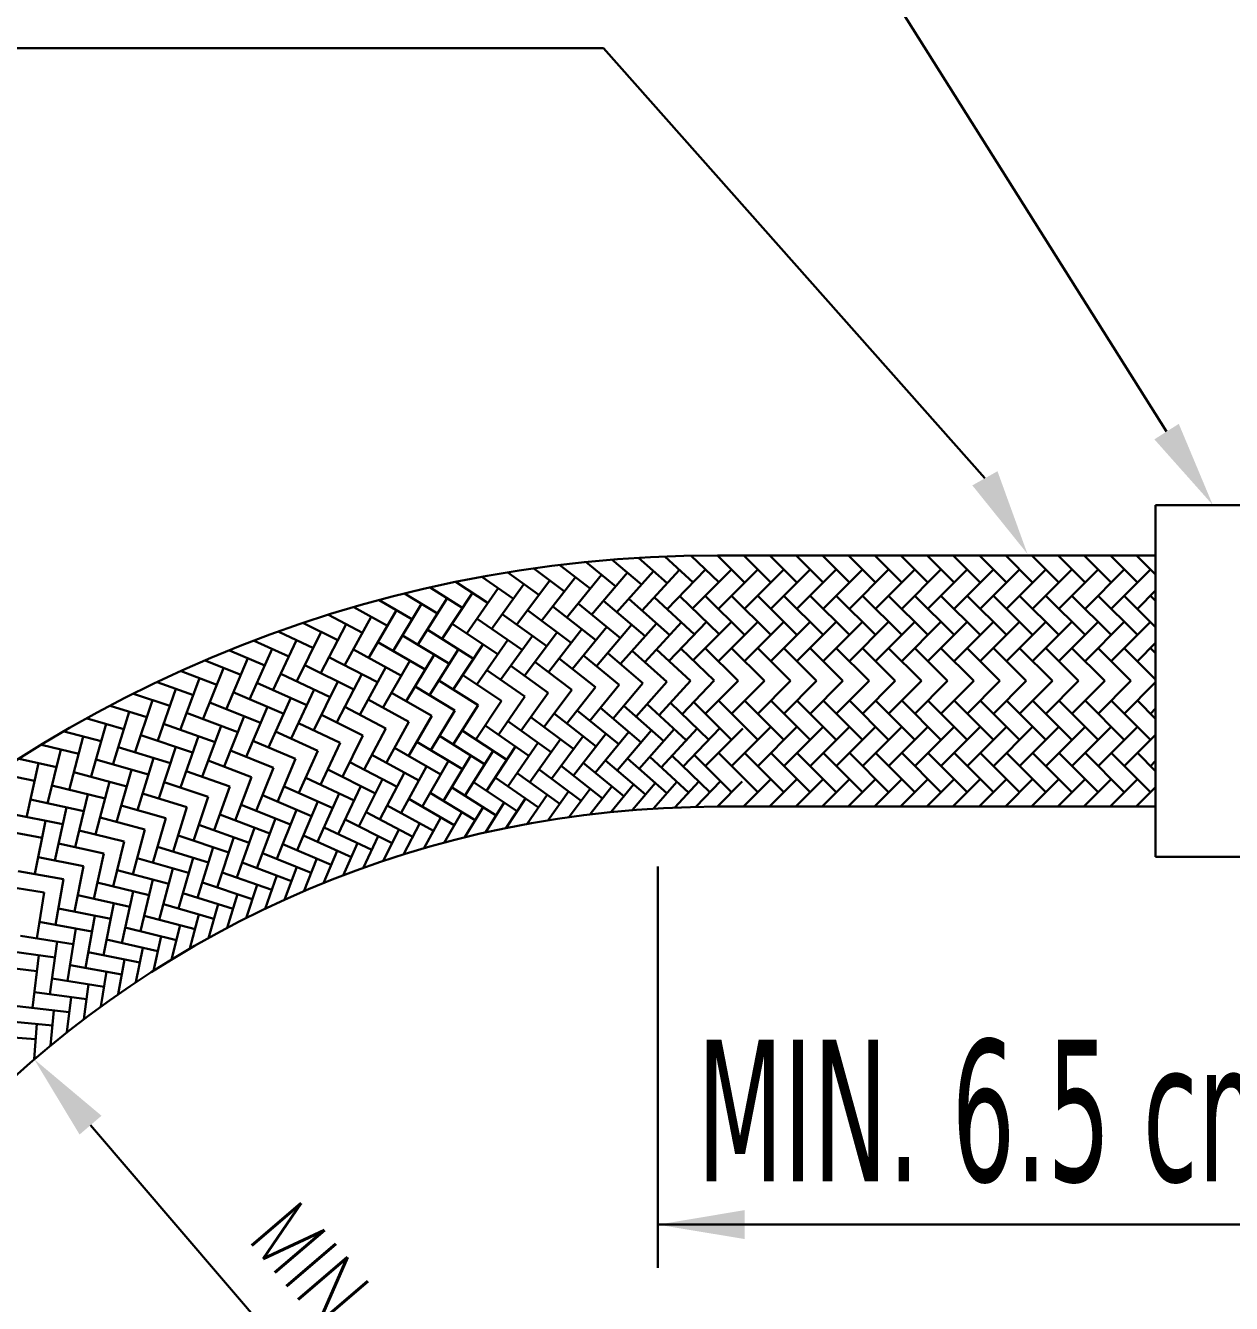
# Model space of a CAD drawing. Header units: centimetres. Extents: x 394264 to 551709, y 50011 to 59011.
# Drawn here: x 545308.7 to 545513, y 52244.1 to 52460.5 of the extents above; entities that cross this region are included whole.
import ezdxf

# ---------------------------------------------------------------- set-up
doc = ezdxf.new("R2010")
doc.units = ezdxf.units.CM
doc.layers.add('0-KRCN-YNG-DETAY-ÇERÇEVE', color=71, linetype='Continuous', lineweight=40)
doc.layers.add('T-DETAY', color=9, linetype='Continuous', lineweight=30)
doc.styles.add('CPS', font='romans.shx', dxfattribs={"width": 0.79})
doc.styles.add('ROMANS', font='tahoma.ttf', dxfattribs={"width": 0.8})

# ---------------------------------------------------------------- blocks, each defined once
blk = doc.blocks.new('G$C7454597B')
at = {"layer": 'T-DETAY', "color": 6}
for p, q in [((409.66, -401.27, 69118.56), (445.93, -458.84, 69118.56)), ((201.57, -426.39, 69118.56), (398.22, -426.39, 69118.56)), ((398.22, -426.39, 69118.56), (430.53, -462.8, 69118.56)), ((402.83, -529.66, 69118.56), (402.83, -495.67, 69118.56)), ((354.77, -517.56, 69118.56), (407.88, -579.59, 69118.56)), ((402.83, -525.99, 69118.56), (475.85, -525.99, 69118.56))]:
    blk.add_line(p, q, dxfattribs=at)
at = {"layer": 'T-DETAY'}
for p, q in [((445, -494.84, 69118.56), (445, -465.06, 69118.56)), ((445, -465.06, 69118.56), (457.43, -465.06, 69118.56)), ((445, -494.84, 69118.56), (457.43, -494.84, 69118.56))]:
    blk.add_line(p, q, dxfattribs=at)
at = {"layer": 'T-DETAY', "color": 0}
for p, q in [((401.19, -469.53, 69118.56), (403.63, -471.69, 69118.56)), ((403.42, -469.42, 69118.56), (405.81, -471.62, 69118.56)), ((405.65, -469.35, 69118.56), (407.99, -471.6, 69118.56)), ((407.88, -469.33, 69118.56), (445, -469.33, 69118.56)), ((407.88, -469.33, 69118.56), (410.18, -471.63, 69118.56)), ((410.09, -469.32, 69118.56), (412.4, -471.63, 69118.56)), ((410.18, -469.41, 69118.56), (410.27, -469.32, 69118.56)), ((412.3, -469.32, 69118.56), (414.61, -471.63, 69118.56)), ((412.4, -469.41, 69118.56), (412.49, -469.32, 69118.56)), ((414.52, -469.32, 69118.56), (416.83, -471.63, 69118.56)), ((414.61, -469.41, 69118.56), (414.71, -469.32, 69118.56)), ((416.74, -469.32, 69118.56), (419.05, -471.63, 69118.56)), ((416.83, -469.41, 69118.56), (416.93, -469.32, 69118.56)), ((418.96, -469.32, 69118.56), (421.27, -471.63, 69118.56)), ((419.05, -469.41, 69118.56), (419.14, -469.32, 69118.56)), ((421.18, -469.32, 69118.56), (423.49, -471.63, 69118.56)), ((421.27, -469.41, 69118.56), (421.36, -469.32, 69118.56)), ((423.39, -469.32, 69118.56), (425.71, -471.63, 69118.56)), ((423.49, -469.41, 69118.56), (423.58, -469.32, 69118.56)), ((425.61, -469.32, 69118.56), (427.92, -471.63, 69118.56)), ((425.71, -469.41, 69118.56), (425.8, -469.32, 69118.56)), ((427.83, -469.32, 69118.56), (430.14, -471.63, 69118.56)), ((427.92, -469.41, 69118.56), (428.02, -469.32, 69118.56)), ((430.05, -469.32, 69118.56), (432.36, -471.63, 69118.56)), ((430.14, -469.41, 69118.56), (430.24, -469.32, 69118.56)), ((432.27, -469.32, 69118.56), (434.58, -471.63, 69118.56)), ((432.36, -469.41, 69118.56), (432.45, -469.32, 69118.56)), ((434.49, -469.32, 69118.56), (436.8, -471.63, 69118.56)), ((434.58, -469.41, 69118.56), (434.67, -469.32, 69118.56)), ((436.7, -469.32, 69118.56), (439.02, -471.63, 69118.56)), ((436.8, -469.41, 69118.56), (436.89, -469.32, 69118.56)), ((438.92, -469.32, 69118.56), (441.23, -471.63, 69118.56)), ((439.02, -469.41, 69118.56), (439.11, -469.32, 69118.56)), ((441.14, -469.32, 69118.56), (443.45, -471.63, 69118.56)), ((441.23, -469.41, 69118.56), (441.33, -469.32, 69118.56)), ((443.36, -469.32, 69118.56), (445, -470.95, 69118.56)), ((443.45, -469.41, 69118.56), (443.54, -469.32, 69118.56)), ((392.32, -470.43, 69118.56), (394.92, -472.38, 69118.56)), ((394.53, -470.14, 69118.56), (397.09, -472.14, 69118.56)), ((396.75, -469.89, 69118.56), (399.27, -471.95, 69118.56)), ((398.97, -469.69, 69118.56), (401.45, -471.8, 69118.56)), ((399.33, -474.17, 69118.56), (402.45, -470.65, 69118.56)), ((401.47, -474.02, 69118.56), (404.66, -470.56, 69118.56)), ((403.6, -473.91, 69118.56), (406.86, -470.52, 69118.56)), ((405.74, -473.85, 69118.56), (409.07, -470.52, 69118.56)), ((407.96, -473.85, 69118.56), (411.29, -470.52, 69118.56)), ((410.18, -473.85, 69118.56), (413.51, -470.52, 69118.56)), ((412.4, -473.85, 69118.56), (415.72, -470.52, 69118.56)), ((414.61, -473.85, 69118.56), (417.94, -470.52, 69118.56)), ((416.83, -473.85, 69118.56), (420.16, -470.52, 69118.56)), ((419.05, -473.85, 69118.56), (422.38, -470.52, 69118.56)), ((421.27, -473.85, 69118.56), (424.6, -470.52, 69118.56)), ((423.49, -473.85, 69118.56), (426.81, -470.52, 69118.56)), ((425.71, -473.85, 69118.56), (429.03, -470.52, 69118.56)), ((427.92, -473.85, 69118.56), (431.25, -470.52, 69118.56)), ((430.14, -473.85, 69118.56), (433.47, -470.52, 69118.56)), ((432.36, -473.85, 69118.56), (435.69, -470.52, 69118.56)), ((434.58, -473.85, 69118.56), (437.91, -470.52, 69118.56)), ((436.8, -473.85, 69118.56), (440.12, -470.52, 69118.56)), ((439.02, -473.85, 69118.56), (442.34, -470.52, 69118.56)), ((441.23, -473.85, 69118.56), (444.56, -470.52, 69118.56)), ((385.73, -471.58, 69118.56), (388.44, -473.37, 69118.56)), ((387.92, -471.15, 69118.56), (390.59, -473, 69118.56)), ((390.12, -470.77, 69118.56), (392.75, -472.67, 69118.56)), ((390.84, -475.21, 69118.56), (393.67, -471.44, 69118.56)), ((392.96, -474.88, 69118.56), (395.86, -471.18, 69118.56)), ((395.08, -474.6, 69118.56), (398.05, -470.96, 69118.56)), ((397.2, -474.37, 69118.56), (400.25, -470.78, 69118.56)), ((381.38, -472.56, 69118.56), (384.16, -474.24, 69118.56)), ((383.55, -472.05, 69118.56), (386.3, -473.78, 69118.56)), ((384.54, -476.43, 69118.56), (387.13, -472.5, 69118.56)), ((386.63, -475.98, 69118.56), (389.3, -472.11, 69118.56)), ((388.73, -475.57, 69118.56), (391.48, -471.75, 69118.56)), ((404.69, -472.78, 69118.56), (408.03, -475.99, 69118.56)), ((406.85, -472.74, 69118.56), (410.13, -476.02, 69118.56)), ((409.07, -472.74, 69118.56), (412.4, -476.06, 69118.56)), ((411.29, -472.74, 69118.56), (414.61, -476.06, 69118.56)), ((413.51, -472.74, 69118.56), (416.83, -476.06, 69118.56)), ((415.72, -472.74, 69118.56), (419.05, -476.06, 69118.56)), ((417.94, -472.74, 69118.56), (421.27, -476.06, 69118.56)), ((420.16, -472.74, 69118.56), (423.49, -476.06, 69118.56)), ((422.38, -472.74, 69118.56), (425.71, -476.06, 69118.56)), ((424.6, -472.74, 69118.56), (427.92, -476.06, 69118.56)), ((426.81, -472.74, 69118.56), (430.14, -476.06, 69118.56)), ((429.03, -472.74, 69118.56), (432.36, -476.06, 69118.56)), ((431.25, -472.74, 69118.56), (434.58, -476.06, 69118.56)), ((433.47, -472.74, 69118.56), (436.8, -476.06, 69118.56)), ((435.69, -472.74, 69118.56), (439.02, -476.06, 69118.56)), ((437.91, -472.74, 69118.56), (441.23, -476.06, 69118.56)), ((440.12, -472.74, 69118.56), (443.45, -476.06, 69118.56)), ((442.34, -472.74, 69118.56), (445, -475.39, 69118.56)), ((443.45, -473.85, 69118.56), (445, -472.3, 69118.56)), ((444.56, -472.74, 69118.56), (445, -473.17, 69118.56)), ((377.07, -473.72, 69118.56), (379.92, -475.29, 69118.56)), ((379.22, -473.12, 69118.56), (382.04, -474.74, 69118.56)), ((380.39, -477.46, 69118.56), (382.82, -473.43, 69118.56)), ((382.46, -476.93, 69118.56), (384.97, -472.95, 69118.56)), ((393.92, -473.65, 69118.56), (397.57, -476.5, 69118.56)), ((396.07, -473.39, 69118.56), (399.66, -476.32, 69118.56)), ((398.22, -473.17, 69118.56), (401.75, -476.17, 69118.56)), ((400.37, -473, 69118.56), (403.84, -476.07, 69118.56)), ((402.53, -472.87, 69118.56), (405.94, -476.01, 69118.56)), ((374.94, -474.37, 69118.56), (377.82, -475.87, 69118.56)), ((376.28, -478.66, 69118.56), (378.55, -474.53, 69118.56)), ((378.33, -478.04, 69118.56), (380.68, -473.96, 69118.56)), ((387.52, -474.69, 69118.56), (391.34, -477.32, 69118.56)), ((389.65, -474.3, 69118.56), (393.41, -477.01, 69118.56)), ((391.78, -473.95, 69118.56), (395.49, -476.73, 69118.56)), ((403.76, -478.27, 69118.56), (406.95, -474.95, 69118.56)), ((405.82, -478.21, 69118.56), (409.07, -474.96, 69118.56)), ((407.96, -478.28, 69118.56), (411.29, -474.96, 69118.56)), ((410.18, -478.28, 69118.56), (413.51, -474.96, 69118.56)), ((412.4, -478.28, 69118.56), (415.72, -474.96, 69118.56)), ((414.61, -478.28, 69118.56), (417.94, -474.96, 69118.56)), ((416.83, -478.28, 69118.56), (420.16, -474.96, 69118.56)), ((419.05, -478.28, 69118.56), (422.38, -474.96, 69118.56)), ((421.27, -478.28, 69118.56), (424.6, -474.96, 69118.56)), ((423.49, -478.28, 69118.56), (426.81, -474.96, 69118.56)), ((425.71, -478.28, 69118.56), (429.03, -474.96, 69118.56)), ((427.92, -478.28, 69118.56), (431.25, -474.96, 69118.56)), ((430.14, -478.28, 69118.56), (433.47, -474.96, 69118.56)), ((432.36, -478.28, 69118.56), (435.69, -474.96, 69118.56)), ((434.58, -478.28, 69118.56), (437.91, -474.96, 69118.56)), ((436.8, -478.28, 69118.56), (440.12, -474.96, 69118.56)), ((439.02, -478.28, 69118.56), (442.34, -474.96, 69118.56)), ((441.23, -478.28, 69118.56), (444.56, -474.96, 69118.56)), ((370.71, -475.79, 69118.56), (373.65, -477.17, 69118.56)), ((372.22, -480.02, 69118.56), (374.32, -475.8, 69118.56)), ((372.82, -475.06, 69118.56), (375.72, -476.5, 69118.56)), ((374.25, -479.32, 69118.56), (376.43, -475.15, 69118.56)), ((383.3, -475.6, 69118.56), (387.22, -478.07, 69118.56)), ((385.41, -475.12, 69118.56), (389.28, -477.68, 69118.56)), ((391.53, -479.52, 69118.56), (394.29, -475.83, 69118.56)), ((393.56, -479.21, 69118.56), (396.39, -475.58, 69118.56)), ((395.59, -478.94, 69118.56), (398.5, -475.37, 69118.56)), ((397.63, -478.71, 69118.56), (400.61, -475.2, 69118.56)), ((399.67, -478.52, 69118.56), (402.72, -475.08, 69118.56)), ((401.72, -478.38, 69118.56), (404.84, -474.99, 69118.56)), ((368.62, -476.56, 69118.56), (371.58, -477.89, 69118.56)), ((370.22, -480.76, 69118.56), (372.23, -476.5, 69118.56)), ((379.11, -476.68, 69118.56), (383.13, -478.99, 69118.56)), ((381.2, -476.12, 69118.56), (385.17, -478.51, 69118.56)), ((385.49, -480.69, 69118.56), (388.02, -476.85, 69118.56)), ((387.49, -480.26, 69118.56), (390.11, -476.47, 69118.56)), ((389.51, -479.87, 69118.56), (392.2, -476.13, 69118.56)), ((443.45, -478.28, 69118.56), (445, -476.74, 69118.56)), ((366.25, -482.36, 69118.56), (368.09, -478.03, 69118.56)), ((366.54, -477.37, 69118.56), (369.53, -478.64, 69118.56)), ((368.23, -481.54, 69118.56), (370.15, -477.25, 69118.56)), ((374.97, -477.93, 69118.56), (379.08, -480.07, 69118.56)), ((377.04, -477.28, 69118.56), (381.1, -479.51, 69118.56)), ((381.51, -481.68, 69118.56), (383.88, -477.74, 69118.56)), ((383.49, -481.16, 69118.56), (385.95, -477.27, 69118.56)), ((394.46, -478.05, 69118.56), (397.55, -480.47, 69118.56)), ((396.52, -477.8, 69118.56), (399.56, -480.28, 69118.56)), ((398.58, -477.59, 69118.56), (401.57, -480.13, 69118.56)), ((400.64, -477.42, 69118.56), (403.58, -480.03, 69118.56)), ((402.71, -477.3, 69118.56), (405.6, -479.96, 69118.56)), ((404.78, -477.22, 69118.56), (407.61, -479.93, 69118.56)), ((406.85, -477.17, 69118.56), (409.63, -479.95, 69118.56)), ((409.07, -477.17, 69118.56), (411.85, -479.95, 69118.56)), ((411.29, -477.17, 69118.56), (414.06, -479.95, 69118.56)), ((413.51, -477.17, 69118.56), (416.28, -479.95, 69118.56)), ((415.72, -477.17, 69118.56), (418.5, -479.95, 69118.56)), ((417.94, -477.17, 69118.56), (420.72, -479.95, 69118.56)), ((420.16, -477.17, 69118.56), (422.94, -479.95, 69118.56)), ((422.38, -477.17, 69118.56), (425.15, -479.95, 69118.56)), ((424.6, -477.17, 69118.56), (427.37, -479.95, 69118.56)), ((426.81, -477.17, 69118.56), (429.59, -479.95, 69118.56)), ((429.03, -477.17, 69118.56), (431.81, -479.95, 69118.56)), ((431.25, -477.17, 69118.56), (434.03, -479.95, 69118.56)), ((433.47, -477.17, 69118.56), (436.25, -479.95, 69118.56)), ((435.69, -477.17, 69118.56), (438.46, -479.95, 69118.56)), ((437.91, -477.17, 69118.56), (440.68, -479.95, 69118.56)), ((440.12, -477.17, 69118.56), (442.9, -479.95, 69118.56)), ((442.34, -477.17, 69118.56), (445, -479.83, 69118.56)), ((444.56, -477.17, 69118.56), (445, -477.61, 69118.56)), ((362.44, -479.13, 69118.56), (365.48, -480.28, 69118.56)), ((364.29, -483.22, 69118.56), (366.04, -478.86, 69118.56)), ((364.48, -478.23, 69118.56), (367.5, -479.44, 69118.56)), ((372.92, -478.61, 69118.56), (377.07, -480.68, 69118.56)), ((377.57, -482.83, 69118.56), (379.79, -478.79, 69118.56)), ((379.53, -482.23, 69118.56), (381.83, -478.24, 69118.56)), ((388.33, -479.05, 69118.56), (391.56, -481.28, 69118.56)), ((390.36, -478.68, 69118.56), (393.55, -480.97, 69118.56)), ((392.41, -478.34, 69118.56), (395.55, -480.7, 69118.56)), ((360.42, -480.07, 69118.56), (363.48, -481.15, 69118.56)), ((362.35, -484.13, 69118.56), (364.01, -479.72, 69118.56)), ((368.87, -480.11, 69118.56), (373.1, -482, 69118.56)), ((370.89, -479.34, 69118.56), (375.08, -481.32, 69118.56)), ((373.68, -484.13, 69118.56), (375.73, -480.01, 69118.56)), ((375.62, -483.46, 69118.56), (377.75, -479.38, 69118.56)), ((384.28, -479.93, 69118.56), (387.6, -482.02, 69118.56)), ((386.3, -479.47, 69118.56), (389.57, -481.63, 69118.56)), ((397.08, -483.32, 69118.56), (399.56, -480.28, 69118.56)), ((399.03, -483.13, 69118.56), (401.57, -480.13, 69118.56)), ((400.98, -482.97, 69118.56), (403.58, -480.03, 69118.56)), ((402.93, -482.85, 69118.56), (405.6, -479.96, 69118.56)), ((404.89, -482.77, 69118.56), (407.61, -479.93, 69118.56)), ((406.85, -482.73, 69118.56), (409.63, -479.95, 69118.56)), ((409.07, -482.73, 69118.56), (411.85, -479.95, 69118.56)), ((411.29, -482.73, 69118.56), (414.06, -479.95, 69118.56)), ((413.51, -482.73, 69118.56), (416.28, -479.95, 69118.56)), ((415.72, -482.73, 69118.56), (418.5, -479.95, 69118.56)), ((417.94, -482.73, 69118.56), (420.72, -479.95, 69118.56)), ((420.16, -482.73, 69118.56), (422.94, -479.95, 69118.56)), ((422.38, -482.73, 69118.56), (425.15, -479.95, 69118.56)), ((424.6, -482.73, 69118.56), (427.37, -479.95, 69118.56)), ((426.81, -482.73, 69118.56), (429.59, -479.95, 69118.56)), ((429.03, -482.73, 69118.56), (431.81, -479.95, 69118.56)), ((431.25, -482.73, 69118.56), (434.03, -479.95, 69118.56)), ((433.47, -482.73, 69118.56), (436.25, -479.95, 69118.56)), ((435.69, -482.73, 69118.56), (438.46, -479.95, 69118.56)), ((437.91, -482.73, 69118.56), (440.68, -479.95, 69118.56)), ((440.12, -482.73, 69118.56), (442.9, -479.95, 69118.56)), ((442.34, -482.73, 69118.56), (445, -480.07, 69118.56)), ((358.42, -481.05, 69118.56), (361.5, -482.07, 69118.56)), ((360.43, -485.07, 69118.56), (362, -480.63, 69118.56)), ((366.86, -480.92, 69118.56), (371.13, -482.73, 69118.56)), ((369.85, -485.59, 69118.56), (371.73, -481.39, 69118.56)), ((371.76, -484.84, 69118.56), (373.72, -480.68, 69118.56)), ((380.26, -480.96, 69118.56), (383.67, -482.92, 69118.56)), ((382.26, -480.42, 69118.56), (385.63, -482.45, 69118.56)), ((389.33, -484.51, 69118.56), (391.56, -481.28, 69118.56)), ((391.26, -484.16, 69118.56), (393.55, -480.97, 69118.56)), ((393.19, -483.84, 69118.56), (395.55, -480.7, 69118.56)), ((395.13, -483.56, 69118.56), (397.55, -480.47, 69118.56)), ((356.43, -482.07, 69118.56), (359.54, -483.03, 69118.56)), ((358.53, -486.05, 69118.56), (360.01, -481.58, 69118.56)), ((364.88, -481.77, 69118.56), (369.18, -483.49, 69118.56)), ((367.95, -486.38, 69118.56), (369.75, -482.14, 69118.56)), ((376.3, -482.16, 69118.56), (379.78, -483.98, 69118.56)), ((378.28, -481.54, 69118.56), (381.72, -483.43, 69118.56)), ((383.6, -485.81, 69118.56), (385.63, -482.45, 69118.56)), ((385.5, -485.34, 69118.56), (387.6, -482.02, 69118.56)), ((387.41, -484.91, 69118.56), (389.57, -481.63, 69118.56)), ((396, -482.45, 69118.56), (399.51, -485.31, 69118.56)), ((397.97, -482.23, 69118.56), (401.42, -485.16, 69118.56)), ((399.94, -482.05, 69118.56), (403.33, -485.05, 69118.56)), ((401.92, -481.91, 69118.56), (405.24, -484.97, 69118.56)), ((403.89, -481.81, 69118.56), (407.15, -484.94, 69118.56)), ((405.87, -481.75, 69118.56), (409.07, -484.94, 69118.56)), ((407.96, -481.62, 69118.56), (411.29, -484.94, 69118.56)), ((410.18, -481.62, 69118.56), (413.51, -484.94, 69118.56)), ((412.4, -481.62, 69118.56), (415.72, -484.94, 69118.56)), ((414.61, -481.62, 69118.56), (417.94, -484.94, 69118.56)), ((416.83, -481.62, 69118.56), (420.16, -484.94, 69118.56)), ((419.05, -481.62, 69118.56), (422.38, -484.94, 69118.56)), ((421.27, -481.62, 69118.56), (424.6, -484.94, 69118.56)), ((423.49, -481.62, 69118.56), (426.81, -484.94, 69118.56)), ((425.71, -481.62, 69118.56), (429.03, -484.94, 69118.56)), ((427.92, -481.62, 69118.56), (431.25, -484.94, 69118.56)), ((430.14, -481.62, 69118.56), (433.47, -484.94, 69118.56)), ((432.36, -481.62, 69118.56), (435.69, -484.94, 69118.56)), ((434.58, -481.62, 69118.56), (437.91, -484.94, 69118.56)), ((436.8, -481.62, 69118.56), (440.12, -484.94, 69118.56)), ((439.02, -481.62, 69118.56), (442.34, -484.94, 69118.56)), ((441.23, -481.62, 69118.56), (444.56, -484.94, 69118.56)), ((443.45, -481.62, 69118.56), (445, -483.16, 69118.56)), ((444.56, -482.73, 69118.56), (445, -482.29, 69118.56)), ((354.47, -483.13, 69118.56), (357.59, -484.03, 69118.56)), ((354.79, -488.12, 69118.56), (356.09, -483.6, 69118.56)), ((356.65, -487.06, 69118.56), (358.04, -482.57, 69118.56)), ((360.95, -483.59, 69118.56), (365.32, -485.14, 69118.56)), ((362.91, -482.66, 69118.56), (367.24, -484.29, 69118.56)), ((366.08, -487.21, 69118.56), (367.79, -482.93, 69118.56)), ((372.38, -483.52, 69118.56), (375.93, -485.19, 69118.56)), ((374.33, -482.82, 69118.56), (377.85, -484.57, 69118.56)), ((379.83, -486.87, 69118.56), (381.72, -483.43, 69118.56)), ((381.71, -486.32, 69118.56), (383.67, -482.92, 69118.56)), ((390.13, -483.35, 69118.56), (393.8, -485.99, 69118.56)), ((392.08, -483.01, 69118.56), (395.7, -485.72, 69118.56)), ((394.04, -482.71, 69118.56), (397.6, -485.5, 69118.56)), ((352.53, -484.23, 69118.56), (355.67, -485.06, 69118.56)), ((352.95, -489.21, 69118.56), (354.15, -484.66, 69118.56)), ((359.02, -484.56, 69118.56), (363.42, -486.02, 69118.56)), ((362.38, -488.97, 69118.56), (363.91, -484.63, 69118.56)), ((364.22, -488.07, 69118.56), (365.84, -483.76, 69118.56)), ((370.45, -484.25, 69118.56), (374.03, -485.86, 69118.56)), ((376.1, -488.08, 69118.56), (377.85, -484.57, 69118.56)), ((377.96, -487.46, 69118.56), (379.78, -483.98, 69118.56)), ((384.33, -484.6, 69118.56), (388.15, -487.01, 69118.56)), ((386.26, -484.14, 69118.56), (390.03, -486.63, 69118.56)), ((388.19, -483.73, 69118.56), (391.91, -486.29, 69118.56)), ((393.82, -488.23, 69118.56), (396.51, -484.64, 69118.56)), ((395.67, -487.97, 69118.56), (398.43, -484.43, 69118.56)), ((397.52, -487.74, 69118.56), (400.36, -484.26, 69118.56)), ((399.38, -487.55, 69118.56), (402.29, -484.13, 69118.56)), ((401.25, -487.39, 69118.56), (404.22, -484.03, 69118.56)), ((403.11, -487.28, 69118.56), (406.16, -483.98, 69118.56)), ((404.98, -487.2, 69118.56), (408.09, -483.96, 69118.56)), ((406.85, -487.16, 69118.56), (410.02, -483.99, 69118.56)), ((409.07, -487.16, 69118.56), (412.4, -483.83, 69118.56)), ((411.29, -487.16, 69118.56), (414.61, -483.83, 69118.56)), ((413.51, -487.16, 69118.56), (416.83, -483.83, 69118.56)), ((415.72, -487.16, 69118.56), (419.05, -483.83, 69118.56)), ((417.94, -487.16, 69118.56), (421.27, -483.83, 69118.56)), ((420.16, -487.16, 69118.56), (423.49, -483.83, 69118.56)), ((422.38, -487.16, 69118.56), (425.71, -483.83, 69118.56)), ((424.6, -487.16, 69118.56), (427.92, -483.83, 69118.56)), ((426.81, -487.16, 69118.56), (430.14, -483.83, 69118.56)), ((429.03, -487.16, 69118.56), (432.36, -483.83, 69118.56)), ((431.25, -487.16, 69118.56), (434.58, -483.83, 69118.56)), ((433.47, -487.16, 69118.56), (436.8, -483.83, 69118.56)), ((435.69, -487.16, 69118.56), (439.02, -483.83, 69118.56)), ((437.91, -487.16, 69118.56), (441.23, -483.83, 69118.56)), ((440.12, -487.16, 69118.56), (443.45, -483.83, 69118.56)), ((442.34, -487.16, 69118.56), (445, -484.51, 69118.56)), ((350.61, -485.37, 69118.56), (353.77, -486.14, 69118.56)), ((351.13, -490.34, 69118.56), (352.25, -485.77, 69118.56)), ((357.11, -485.56, 69118.56), (361.54, -486.93, 69118.56)), ((360.55, -489.91, 69118.56), (362, -485.54, 69118.56)), ((368.53, -485.03, 69118.56), (372.14, -486.56, 69118.56)), ((374.26, -488.74, 69118.56), (375.93, -485.19, 69118.56)), ((380.51, -485.63, 69118.56), (384.43, -487.89, 69118.56)), ((382.41, -485.1, 69118.56), (386.29, -487.43, 69118.56)), ((388.3, -489.25, 69118.56), (390.77, -485.51, 69118.56)), ((390.13, -488.88, 69118.56), (392.68, -485.18, 69118.56)), ((391.97, -488.54, 69118.56), (394.59, -484.89, 69118.56)), ((348.72, -486.55, 69118.56), (351.89, -487.25, 69118.56)), ((355.22, -486.61, 69118.56), (359.67, -487.89, 69118.56)), ((358.75, -490.89, 69118.56), (360.11, -486.49, 69118.56)), ((364.73, -486.7, 69118.56), (368.41, -488.09, 69118.56)), ((366.62, -485.85, 69118.56), (370.27, -487.31, 69118.56)), ((370.61, -490.18, 69118.56), (372.14, -486.56, 69118.56)), ((372.42, -489.44, 69118.56), (374.03, -485.86, 69118.56)), ((376.73, -486.82, 69118.56), (380.74, -488.91, 69118.56)), ((378.61, -486.2, 69118.56), (382.58, -488.38, 69118.56)), ((382.86, -490.61, 69118.56), (385.1, -486.72, 69118.56)), ((384.67, -490.12, 69118.56), (386.98, -486.28, 69118.56)), ((386.48, -489.67, 69118.56), (388.87, -485.87, 69118.56)), ((398.38, -486.69, 69118.56), (401.77, -489.58, 69118.56)), ((400.26, -486.52, 69118.56), (403.6, -489.47, 69118.56)), ((402.14, -486.38, 69118.56), (405.42, -489.41, 69118.56)), ((404.03, -486.29, 69118.56), (407.24, -489.37, 69118.56)), ((405.92, -486.23, 69118.56), (409.07, -489.38, 69118.56)), ((407.96, -486.05, 69118.56), (411.29, -489.38, 69118.56)), ((410.18, -486.05, 69118.56), (413.51, -489.38, 69118.56)), ((412.4, -486.05, 69118.56), (415.72, -489.38, 69118.56)), ((414.61, -486.05, 69118.56), (417.94, -489.38, 69118.56)), ((416.83, -486.05, 69118.56), (420.16, -489.38, 69118.56)), ((419.05, -486.05, 69118.56), (422.38, -489.38, 69118.56)), ((421.27, -486.05, 69118.56), (424.6, -489.38, 69118.56)), ((423.49, -486.05, 69118.56), (426.81, -489.38, 69118.56)), ((425.71, -486.05, 69118.56), (429.03, -489.38, 69118.56)), ((427.92, -486.05, 69118.56), (431.25, -489.38, 69118.56)), ((430.14, -486.05, 69118.56), (433.47, -489.38, 69118.56)), ((432.36, -486.05, 69118.56), (435.69, -489.38, 69118.56)), ((434.58, -486.05, 69118.56), (437.91, -489.38, 69118.56)), ((436.8, -486.05, 69118.56), (440.12, -489.38, 69118.56)), ((439.02, -486.05, 69118.56), (442.34, -489.38, 69118.56)), ((441.23, -486.05, 69118.56), (444.56, -489.38, 69118.56)), ((443.45, -486.05, 69118.56), (445, -487.6, 69118.56)), ((444.56, -487.16, 69118.56), (445, -486.73, 69118.56)), ((346.85, -487.76, 69118.56), (350.03, -488.41, 69118.56)), ((349.34, -491.51, 69118.56), (350.36, -486.91, 69118.56)), ((353.35, -487.69, 69118.56), (357.83, -488.88, 69118.56)), ((356.96, -491.9, 69118.56), (358.23, -487.48, 69118.56)), ((362.86, -487.59, 69118.56), (366.57, -488.9, 69118.56)), ((368.81, -490.95, 69118.56), (370.27, -487.31, 69118.56)), ((374.86, -487.46, 69118.56), (378.91, -489.48, 69118.56)), ((379.28, -491.69, 69118.56), (381.36, -487.72, 69118.56)), ((381.07, -491.13, 69118.56), (383.23, -487.2, 69118.56)), ((390.9, -487.76, 69118.56), (394.52, -490.37, 69118.56)), ((392.76, -487.44, 69118.56), (396.33, -490.12, 69118.56)), ((394.63, -487.15, 69118.56), (398.14, -489.9, 69118.56)), ((396.5, -486.9, 69118.56), (399.96, -489.72, 69118.56)), ((351.5, -488.82, 69118.56), (356.01, -489.91, 69118.56)), ((355.2, -492.95, 69118.56), (356.38, -488.5, 69118.56)), ((361.01, -488.52, 69118.56), (364.74, -489.76, 69118.56)), ((365.25, -492.6, 69118.56), (366.57, -488.9, 69118.56)), ((367.02, -491.76, 69118.56), (368.41, -488.09, 69118.56)), ((371.16, -488.88, 69118.56), (375.29, -490.73, 69118.56)), ((373, -488.15, 69118.56), (377.09, -490.08, 69118.56)), ((375.75, -492.92, 69118.56), (377.67, -488.86, 69118.56)), ((377.51, -492.29, 69118.56), (379.51, -488.27, 69118.56)), ((385.36, -488.96, 69118.56), (389.13, -491.34, 69118.56)), ((387.2, -488.53, 69118.56), (390.92, -490.98, 69118.56)), ((389.05, -488.13, 69118.56), (392.72, -490.66, 69118.56)), ((397.09, -491.24, 69118.56), (398.93, -488.89, 69118.56)), ((398.88, -491.04, 69118.56), (400.77, -488.72, 69118.56)), ((400.67, -490.87, 69118.56), (402.61, -488.6, 69118.56)), ((402.47, -490.75, 69118.56), (404.45, -488.51, 69118.56)), ((404.27, -490.66, 69118.56), (406.29, -488.46, 69118.56)), ((406.07, -490.6, 69118.56), (408.14, -488.45, 69118.56)), ((407.87, -490.58, 69118.56), (409.98, -488.47, 69118.56)), ((410.09, -490.58, 69118.56), (412.4, -488.27, 69118.56)), ((412.3, -490.58, 69118.56), (414.61, -488.27, 69118.56)), ((414.52, -490.58, 69118.56), (416.83, -488.27, 69118.56)), ((416.74, -490.58, 69118.56), (419.05, -488.27, 69118.56)), ((418.96, -490.58, 69118.56), (421.27, -488.27, 69118.56)), ((421.18, -490.58, 69118.56), (423.49, -488.27, 69118.56)), ((423.39, -490.58, 69118.56), (425.71, -488.27, 69118.56)), ((425.61, -490.58, 69118.56), (427.92, -488.27, 69118.56)), ((427.83, -490.58, 69118.56), (430.14, -488.27, 69118.56)), ((430.05, -490.58, 69118.56), (432.36, -488.27, 69118.56)), ((432.27, -490.58, 69118.56), (434.58, -488.27, 69118.56)), ((434.49, -490.58, 69118.56), (436.8, -488.27, 69118.56)), ((436.7, -490.58, 69118.56), (439.02, -488.27, 69118.56)), ((438.92, -490.58, 69118.56), (441.23, -488.27, 69118.56)), ((441.14, -490.58, 69118.56), (443.45, -488.27, 69118.56)), ((443.36, -490.58, 69118.56), (445, -488.94, 69118.56)), ((349.68, -489.98, 69118.56), (354.2, -490.98, 69118.56)), ((353.46, -494.03, 69118.56), (354.55, -489.56, 69118.56)), ((359.18, -489.49, 69118.56), (362.93, -490.65, 69118.56)), ((363.5, -493.48, 69118.56), (364.74, -489.76, 69118.56)), ((369.33, -489.64, 69118.56), (373.5, -491.4, 69118.56)), ((374, -493.59, 69118.56), (375.84, -489.49, 69118.56)), ((381.72, -489.95, 69118.56), (385.58, -492.17, 69118.56)), ((383.53, -489.44, 69118.56), (387.35, -491.74, 69118.56)), ((389.99, -492.4, 69118.56), (391.63, -489.91, 69118.56)), ((391.75, -492.06, 69118.56), (393.45, -489.6, 69118.56)), ((393.53, -491.75, 69118.56), (395.27, -489.32, 69118.56)), ((395.31, -491.47, 69118.56), (397.1, -489.09, 69118.56)), ((347.88, -491.17, 69118.56), (352.42, -492.09, 69118.56)), ((351.74, -495.15, 69118.56), (352.74, -490.66, 69118.56)), ((357.37, -490.49, 69118.56), (361.14, -491.58, 69118.56)), ((361.77, -494.4, 69118.56), (362.93, -490.65, 69118.56)), ((367.52, -490.44, 69118.56), (371.72, -492.12, 69118.56)), ((370.55, -495.03, 69118.56), (372.22, -490.86, 69118.56)), ((372.27, -494.29, 69118.56), (374.02, -490.16, 69118.56)), ((378.11, -491.08, 69118.56), (382.06, -493.15, 69118.56)), ((379.91, -490.5, 69118.56), (383.82, -492.64, 69118.56)), ((384.73, -493.65, 69118.56), (386.22, -491.06, 69118.56)), ((386.47, -493.19, 69118.56), (388.02, -490.64, 69118.56)), ((388.23, -492.78, 69118.56), (389.82, -490.25, 69118.56)), ((407.88, -490.6, 69118.56), (445, -490.6, 69118.56)), ((410.18, -490.49, 69118.56), (410.27, -490.58, 69118.56)), ((412.4, -490.49, 69118.56), (412.49, -490.58, 69118.56)), ((414.61, -490.49, 69118.56), (414.71, -490.58, 69118.56)), ((416.83, -490.49, 69118.56), (416.93, -490.58, 69118.56)), ((419.05, -490.49, 69118.56), (419.14, -490.58, 69118.56)), ((421.27, -490.49, 69118.56), (421.36, -490.58, 69118.56)), ((423.49, -490.49, 69118.56), (423.58, -490.58, 69118.56)), ((425.71, -490.49, 69118.56), (425.8, -490.58, 69118.56)), ((427.92, -490.49, 69118.56), (428.02, -490.58, 69118.56)), ((430.14, -490.49, 69118.56), (430.24, -490.58, 69118.56)), ((432.36, -490.49, 69118.56), (432.45, -490.58, 69118.56)), ((434.58, -490.49, 69118.56), (434.67, -490.58, 69118.56)), ((436.8, -490.49, 69118.56), (436.89, -490.58, 69118.56)), ((439.02, -490.49, 69118.56), (439.11, -490.58, 69118.56)), ((441.23, -490.49, 69118.56), (441.33, -490.58, 69118.56)), ((443.45, -490.49, 69118.56), (443.54, -490.58, 69118.56)), ((350.04, -496.3, 69118.56), (350.95, -491.79, 69118.56)), ((355.58, -491.53, 69118.56), (359.37, -492.54, 69118.56)), ((360.06, -495.35, 69118.56), (361.14, -491.58, 69118.56)), ((363.95, -492.14, 69118.56), (368.21, -493.65, 69118.56)), ((365.73, -491.27, 69118.56), (369.96, -492.87, 69118.56)), ((368.85, -495.8, 69118.56), (370.43, -491.6, 69118.56)), ((376.33, -491.7, 69118.56), (380.32, -493.69, 69118.56)), ((381.27, -494.65, 69118.56), (382.66, -492.01, 69118.56)), ((383, -494.13, 69118.56), (384.44, -491.51, 69118.56)), ((346.1, -492.4, 69118.56), (350.66, -493.23, 69118.56)), ((353.81, -492.61, 69118.56), (357.62, -493.54, 69118.56)), ((358.36, -496.33, 69118.56), (359.37, -492.54, 69118.56)), ((362.19, -493.05, 69118.56), (366.48, -494.47, 69118.56)), ((365.49, -497.45, 69118.56), (366.91, -493.19, 69118.56)), ((367.16, -496.61, 69118.56), (368.66, -492.38, 69118.56)), ((372.8, -493.05, 69118.56), (376.87, -494.87, 69118.56)), ((374.56, -492.36, 69118.56), (378.59, -494.26, 69118.56)), ((377.86, -495.8, 69118.56), (379.14, -493.1, 69118.56)), ((379.56, -495.21, 69118.56), (380.89, -492.53, 69118.56)), ((352.06, -493.72, 69118.56), (355.89, -494.57, 69118.56)), ((356.69, -497.35, 69118.56), (357.62, -493.54, 69118.56)), ((360.45, -493.99, 69118.56), (364.77, -495.33, 69118.56)), ((363.84, -498.32, 69118.56), (365.17, -494.03, 69118.56)), ((371.06, -493.77, 69118.56), (375.16, -495.52, 69118.56)), ((374.5, -497.08, 69118.56), (375.66, -494.33, 69118.56)), ((376.17, -496.42, 69118.56), (377.39, -493.7, 69118.56)), ((350.33, -494.87, 69118.56), (354.18, -495.64, 69118.56)), ((355.04, -498.4, 69118.56), (355.89, -494.57, 69118.56)), ((358.73, -494.97, 69118.56), (363.07, -496.21, 69118.56)), ((362.21, -499.23, 69118.56), (363.45, -494.92, 69118.56)), ((367.62, -495.33, 69118.56), (371.79, -496.91, 69118.56)), ((369.33, -494.54, 69118.56), (373.47, -496.19, 69118.56)), ((372.83, -497.77, 69118.56), (373.94, -495, 69118.56)), ((348.63, -496.05, 69118.56), (352.49, -496.74, 69118.56)), ((353.41, -499.49, 69118.56), (354.18, -495.64, 69118.56)), ((357.02, -495.98, 69118.56), (361.4, -497.14, 69118.56)), ((360.59, -500.17, 69118.56), (361.74, -495.83, 69118.56)), ((365.92, -496.17, 69118.56), (370.12, -497.65, 69118.56)), ((369.55, -499.26, 69118.56), (370.55, -496.44, 69118.56)), ((371.19, -498.5, 69118.56), (372.24, -495.7, 69118.56)), ((346.95, -497.26, 69118.56), (350.83, -497.88, 69118.56)), ((351.8, -500.61, 69118.56), (352.49, -496.74, 69118.56)), ((355.34, -497.02, 69118.56), (359.74, -498.09, 69118.56)), ((358.99, -501.14, 69118.56), (360.06, -496.78, 69118.56)), ((364.24, -497.03, 69118.56), (368.47, -498.44, 69118.56)), ((367.94, -500.05, 69118.56), (368.88, -497.21, 69118.56)), ((350.21, -501.76, 69118.56), (350.83, -497.88, 69118.56)), ((353.68, -498.1, 69118.56), (358.1, -499.09, 69118.56)), ((357.42, -502.15, 69118.56), (358.39, -497.77, 69118.56)), ((362.58, -497.93, 69118.56), (366.84, -499.25, 69118.56)), ((366.34, -500.87, 69118.56), (367.22, -498.02, 69118.56)), ((352.05, -499.22, 69118.56), (356.48, -500.11, 69118.56)), ((354.33, -504.25, 69118.56), (355.12, -499.84, 69118.56)), ((355.86, -503.18, 69118.56), (356.75, -498.78, 69118.56)), ((359.31, -499.83, 69118.56), (363.62, -500.97, 69118.56)), ((360.94, -498.86, 69118.56), (365.22, -500.1, 69118.56)), ((363.19, -502.62, 69118.56), (363.95, -499.73, 69118.56)), ((364.75, -501.73, 69118.56), (365.58, -498.86, 69118.56)), ((350.43, -500.36, 69118.56), (354.88, -501.16, 69118.56)), ((352.81, -505.35, 69118.56), (353.52, -500.92, 69118.56)), ((357.71, -500.83, 69118.56), (362.04, -501.89, 69118.56)), ((361.64, -503.54, 69118.56), (362.35, -500.64, 69118.56)), ((348.84, -501.54, 69118.56), (353.31, -502.25, 69118.56)), ((356.13, -501.86, 69118.56), (360.48, -502.83, 69118.56)), ((360.11, -504.49, 69118.56), (360.76, -501.57, 69118.56)), ((347.28, -502.75, 69118.56), (351.76, -503.37, 69118.56)), ((351.32, -506.48, 69118.56), (351.94, -502.03, 69118.56)), ((354.57, -502.92, 69118.56), (358.94, -503.8, 69118.56)), ((358.6, -505.47, 69118.56), (359.19, -502.54, 69118.56)), ((345.73, -503.99, 69118.56), (350.23, -504.52, 69118.56)), ((349.86, -507.64, 69118.56), (350.38, -503.18, 69118.56)), ((353.03, -504.02, 69118.56), (357.41, -504.81, 69118.56)), ((357.11, -506.48, 69118.56), (357.64, -503.54, 69118.56)), ((351.51, -505.14, 69118.56), (355.91, -505.85, 69118.56)), ((355.64, -507.52, 69118.56), (356.11, -504.57, 69118.56)), ((350.02, -506.3, 69118.56), (354.43, -506.91, 69118.56)), ((354.2, -508.6, 69118.56), (354.61, -505.64, 69118.56)), ((352.77, -509.7, 69118.56), (353.12, -506.73, 69118.56)), ((348.54, -507.48, 69118.56), (352.97, -508.01, 69118.56)), ((351.37, -510.82, 69118.56), (351.66, -507.85, 69118.56)), ((347.1, -508.7, 69118.56), (351.54, -509.13, 69118.56)), ((349.99, -511.98, 69118.56), (350.22, -509, 69118.56)), ((345.68, -509.94, 69118.56), (350.12, -510.29, 69118.56))]:
    blk.add_line(p, q, dxfattribs=at)
at = {"layer": 'T-DETAY', "color": 0, "linetype": 'ByBlock'}
for radius in [110.26, 88.99]:
    blk.add_arc((407.88, -579.59, 69118.56), radius, 90, 180, dxfattribs=at)
at = {"layer": 'T-DETAY', "color": 0}
for centre, start, end in [((437.61, -464.43, 69118.56), 276.1411, 276.1842), ((437.61, -495.47, 69118.56), 83.8158, 83.8589)]:
    blk.add_arc(centre, 4.92, start, end, dxfattribs=at)
at = {"layer": 'T-DETAY', "color": 6}
for points in [[(446.96, -458.19, 69118.56), (449.84, -465.06, 69118.56), (444.89, -459.5, 69118.56)], [(431.6, -462.2, 69118.56), (434.14, -469.2, 69118.56), (429.47, -463.4, 69118.56)], [(353.84, -518.36, 69118.56), (349.99, -511.98, 69118.56), (355.7, -516.77, 69118.56)], [(410.18, -527.21, 69118.56), (410.18, -524.76, 69118.56), (402.83, -525.99, 69118.56)]]:
    blk.add_solid(points, dxfattribs=at)
at = {"layer": 'T-DETAY', "color": 7, "style": 'ROMANS', "width": 0.6}
blk.add_text('MIN. 6.5 cm', height=11.9956, dxfattribs=at).set_placement((406.13, -522.31, 69118.56))
at = {"layer": 'T-DETAY', "color": 7, "style": 'CPS', "width": 0.8}
blk.add_text('MIN. 18.0 cm', height=5.5127, rotation=310.5741, dxfattribs=at).set_placement((367.93, -527.17, 69118.56))
blk = doc.blocks.new('*U239')
at = {"layer": '0-KRCN-YNG-DETAY-ÇERÇEVE', "xscale": 2, "yscale": 2, "zscale": 2}
blk.add_blockref('G$C7454597B', (0, 0), dxfattribs=at)

msp = doc.modelspace()

# ---------------------------------------------------------------- block references
at = {"layer": '0-KRCN-YNG-DETAY-ÇERÇEVE'}
msp.add_blockref('*U239', (544610.18, 53309.44), dxfattribs=at)

doc.saveas('drawing.dxf')
